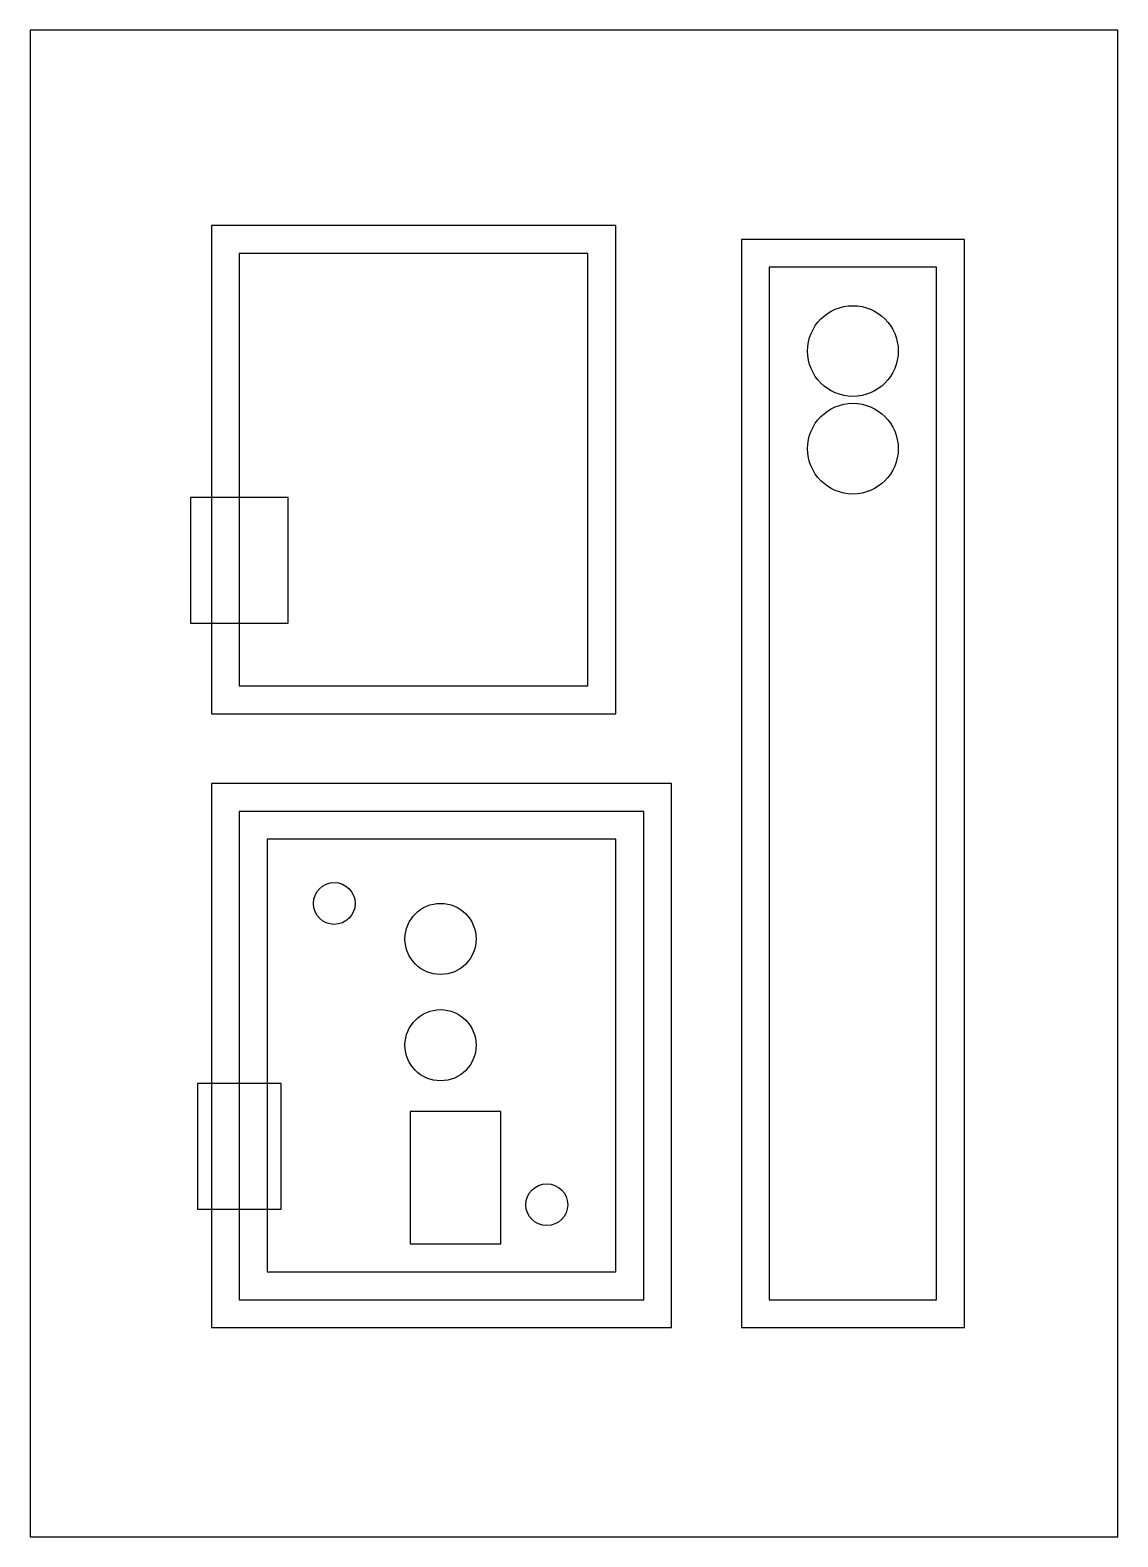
# Model space of a CAD drawing. Header units: millimetres. Extents: x 1 to 79, y 1 to 109.
import ezdxf

# ---------------------------------------------------------------- set-up
doc = ezdxf.new("R2010")
doc.units = ezdxf.units.MM
for name, color, linetype in [('Case', 70, 'Continuous'), ('Cover', 70, 'Continuous'), ('Positive_Mold', 70, 'Continuous'), ('Sensor_Arm_1', 70, 'Continuous')]:
    doc.layers.add(name, color=color, linetype=linetype)

msp = doc.modelspace()

# ---------------------------------------------------------------- linework, layer by layer
at = {"layer": 'Case'}
for points in [[(14, 16), (47, 16), (47, 55), (14, 55)], [(16, 18), (45, 18), (45, 53), (16, 53)], [(18, 20), (43, 20), (43, 51), (18, 51)], [(13, 24.5), (19, 24.5), (19, 33.5), (13, 33.5)], [(28.25, 22), (34.75, 22), (34.75, 31.5), (28.25, 31.5)]]:
    msp.add_lwpolyline(points, close=True, dxfattribs=at)
for centre, radius in [((22.81, 46.4), 1.5), ((30.43, 43.86), 2.55), ((30.43, 36.24), 2.55), ((38.05, 24.81), 1.5)]:
    msp.add_circle(centre, radius, dxfattribs=at)
at = {"layer": 'Cover'}
for points in [[(14, 60), (43, 60), (43, 95), (14, 95)], [(16, 62), (41, 62), (41, 93), (16, 93)], [(12.5, 66.5), (19.5, 66.5), (19.5, 75.5), (12.5, 75.5)]]:
    msp.add_lwpolyline(points, close=True, dxfattribs=at)
at = {"layer": 'Positive_Mold'}
msp.add_lwpolyline([(1, 1), (79, 1), (79, 109), (1, 109)], close=True, dxfattribs=at)
at = {"layer": 'Sensor_Arm_1'}
for points in [[(52, 16), (68, 16), (68, 94), (52, 94)], [(54, 18), (66, 18), (66, 92), (54, 92)]]:
    msp.add_lwpolyline(points, close=True, dxfattribs=at)
for centre in [(60, 86), (60, 79)]:
    msp.add_circle(centre, 3.25, dxfattribs=at)

doc.saveas('drawing.dxf')
